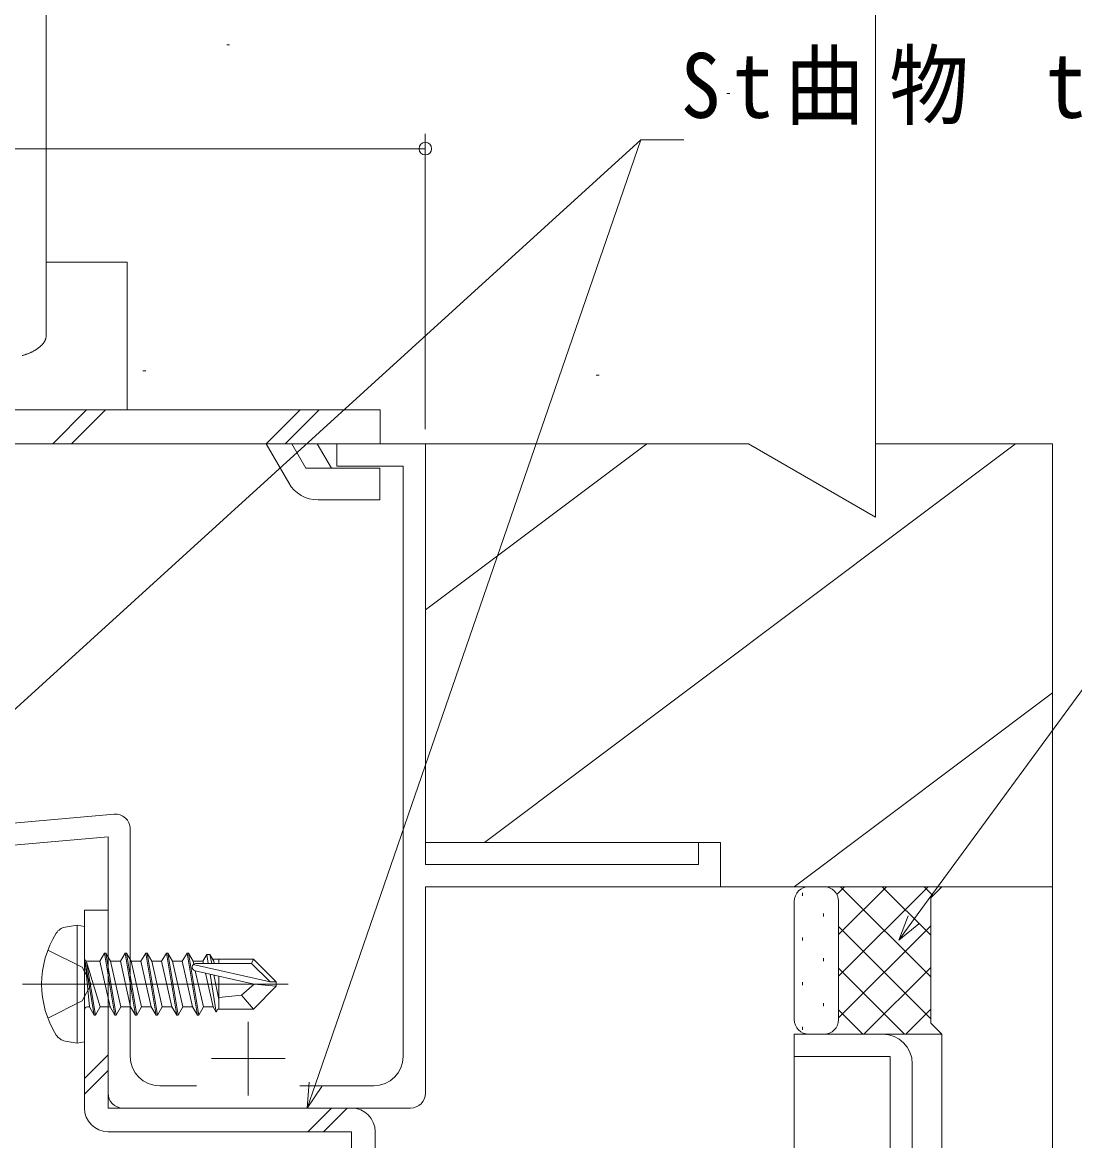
# Model space of a CAD drawing. Units: millimetres, scale not verified. Extents: x -594 to 539, y -420 to 386.
# Drawn here: x -373 to -301.7, y 171.4 to 247.1 of the extents above; entities that cross this region are included whole.
import ezdxf

# ---------------------------------------------------------------- set-up
doc = ezdxf.new("R2010")
doc.units = ezdxf.units.MM
doc.header["$LTSCALE"] = 2
doc.linetypes.add('CHAIN2', pattern=[12, 9, -1, 1, -1])
doc.linetypes.add('DASHED3', pattern=[4, 3, -1])
for name, color, linetype, lineweight in [('0-3_YKK_11', 7, 'Continuous', 9), ('0-4_YKK_11E', 7, 'Continuous', 9), ('0-5_YKK_12', 2, 'Continuous', 9), ('0-6_YKK_13', 4, 'Continuous', 9), ('0-8_YKK_D', 6, 'Continuous', 9), ('0-9_YSS_K', 3, 'Continuous', 9), ('0-A_YSS_KE', 3, 'Continuous', 9)]:
    doc.layers.add(name, color=color, linetype=linetype, lineweight=lineweight)
doc.styles.add('ＭＳ ゴシック', font='')
doc.styles.get('ＭＳ ゴシック').set_extended_font_data('MS Gothic')

msp = doc.modelspace()

# ---------------------------------------------------------------- linework, layer by layer
at = {"layer": '0-3_YKK_11'}
for p, q in [((-351.74, 218.563), (-351.74, 217.063)), ((-345.74, 218.563), (-351.74, 218.563)), ((-345.74, 190.063), (-345.74, 218.563)), ((-351.74, 217.063), (-347.24, 217.063)), ((-347.24, 217.063), (-347.24, 177.063)), ((-366.827, 193.473), (-390.094, 191.438)), ((-365.74, 177.063), (-365.74, 192.477)), ((-405.74, 188.563), (-367.24, 191.932)), ((-367.24, 191.932), (-367.24, 174.563)), ((-327.24, 191.563), (-327.24, 190.063)), ((-325.74, 191.563), (-327.24, 191.563)), ((-325.74, 188.563), (-325.74, 191.563)), ((-327.24, 190.063), (-345.74, 190.063)), ((-345.74, 188.563), (-325.74, 188.563)), ((-345.74, 174.563), (-345.74, 188.563)), ((-357.74, 179.413), (-357.74, 174.413)), ((-360.24, 176.913), (-355.24, 176.913)), ((-361.239, 175.063), (-363.74, 175.063)), ((-349.24, 175.063), (-354.241, 175.063)), ((-366.24, 173.563), (-346.74, 173.563))]:
    msp.add_line(p, q, dxfattribs=at)
for centre, radius, start, end in [((-366.74, 192.477), 1, 359.99998, 95), ((-363.74, 177.063), 2, 180, 269.99998), ((-349.24, 177.063), 2, 270, 359.99998), ((-366.24, 174.563), 1, 180, 269.99998), ((-346.74, 174.563), 1, 270, 359.99998)]:
    msp.add_arc(centre, radius, start, end, dxfattribs=at)
at = {"layer": '0-4_YKK_11E'}
for p, q in [((-320.741, 178.562), (-320.741, 177.062)), ((-314.741, 178.562), (-320.741, 178.562)), ((-320.741, 177.062), (-314.241, 177.062)), ((-314.241, 177.062), (-314.241, 140.062)), ((-312.741, 140.562), (-312.741, 176.562))]:
    msp.add_line(p, q, dxfattribs=at)
msp.add_arc((-314.741, 176.562), 2, 0, 89.99998, dxfattribs=at)
at = {"layer": '0-5_YKK_12'}
for p, q in [((-320.741, 178.564), (-320.741, 148.562)), ((-320.741, 178.564), (-310.741, 178.564)), ((-310.739, 178.564), (-310.74, 3.062))]:
    msp.add_line(p, q, dxfattribs=at)
at = {"layer": '0-6_YKK_13'}
for p, q in [((-371.438, 225.863), (-371.438, 248.562)), ((-371.438, 230.863), (-365.938, 230.863)), ((-365.938, 230.863), (-365.938, 220.863)), ((-371.442, 225.784), (-371.446, 225.758)), ((-371.44, 225.811), (-371.442, 225.784)), ((-371.438, 225.837), (-371.44, 225.811)), ((-371.438, 225.863), (-371.438, 225.837)), ((-372.01, 225.022), (-372.04, 225.001)), ((-371.98, 225.044), (-372.01, 225.022)), ((-371.95, 225.066), (-371.98, 225.044)), ((-371.921, 225.088), (-371.95, 225.066)), ((-371.893, 225.11), (-371.921, 225.088)), ((-371.866, 225.133), (-371.893, 225.11)), ((-371.839, 225.156), (-371.866, 225.133)), ((-371.813, 225.179), (-371.839, 225.156)), ((-371.787, 225.203), (-371.813, 225.179)), ((-371.763, 225.226), (-371.787, 225.203)), ((-371.739, 225.25), (-371.763, 225.226)), ((-371.716, 225.274), (-371.739, 225.25)), ((-371.693, 225.298), (-371.716, 225.274)), ((-371.672, 225.323), (-371.693, 225.298)), ((-371.651, 225.347), (-371.672, 225.323)), ((-371.631, 225.372), (-371.651, 225.347)), ((-371.612, 225.397), (-371.631, 225.372)), ((-371.594, 225.422), (-371.612, 225.397)), ((-371.577, 225.447), (-371.594, 225.422)), ((-371.56, 225.473), (-371.577, 225.447)), ((-371.545, 225.498), (-371.56, 225.473)), ((-371.53, 225.524), (-371.545, 225.498)), ((-371.517, 225.549), (-371.53, 225.524)), ((-371.504, 225.575), (-371.517, 225.549)), ((-371.493, 225.601), (-371.504, 225.575)), ((-371.482, 225.627), (-371.493, 225.601)), ((-371.473, 225.653), (-371.482, 225.627)), ((-371.465, 225.679), (-371.473, 225.653)), ((-371.457, 225.706), (-371.465, 225.679)), ((-371.451, 225.732), (-371.457, 225.706)), ((-371.446, 225.758), (-371.451, 225.732)), ((-373.014, 224.56), (-373.054, 224.549)), ((-372.975, 224.57), (-373.014, 224.56)), ((-372.937, 224.581), (-372.975, 224.57)), ((-372.898, 224.593), (-372.937, 224.581)), ((-372.859, 224.605), (-372.898, 224.593)), ((-372.82, 224.618), (-372.859, 224.605)), ((-372.782, 224.631), (-372.82, 224.618)), ((-372.744, 224.645), (-372.782, 224.631)), ((-372.705, 224.659), (-372.744, 224.645)), ((-372.667, 224.673), (-372.705, 224.659)), ((-372.63, 224.688), (-372.667, 224.673)), ((-372.592, 224.703), (-372.63, 224.688)), ((-372.555, 224.719), (-372.592, 224.703)), ((-372.518, 224.735), (-372.555, 224.719)), ((-372.481, 224.752), (-372.518, 224.735)), ((-372.445, 224.769), (-372.481, 224.752)), ((-372.409, 224.786), (-372.445, 224.769)), ((-372.373, 224.804), (-372.409, 224.786)), ((-372.338, 224.822), (-372.373, 224.804)), ((-372.303, 224.841), (-372.338, 224.822)), ((-372.269, 224.859), (-372.303, 224.841)), ((-372.235, 224.879), (-372.269, 224.859)), ((-372.201, 224.898), (-372.235, 224.879)), ((-372.168, 224.918), (-372.201, 224.898)), ((-372.135, 224.938), (-372.168, 224.918)), ((-372.103, 224.959), (-372.135, 224.938)), ((-372.071, 224.979), (-372.103, 224.959)), ((-372.04, 225.001), (-372.071, 224.979)), ((-403.065, 220.863), (-348.81, 220.863)), ((-368.692, 220.863), (-370.992, 218.563)), ((-367.409, 220.863), (-369.709, 218.563)), ((-354.221, 220.863), (-356.521, 218.563)), ((-352.938, 220.863), (-355.238, 218.563)), ((-348.81, 220.863), (-348.81, 218.563)), ((-403.065, 218.563), (-348.81, 218.563)), ((-356.527, 218.563), (-354.997, 215.913)), ((-354.795, 218.563), (-353.841, 216.912)), ((-353.063, 218.563), (-352.109, 216.912)), ((-353.841, 216.912), (-348.813, 216.912)), ((-348.813, 214.763), (-348.813, 216.912)), ((-353.005, 214.763), (-348.813, 214.763)), ((-320.171, 188.153), (-320.171, 187.953)), ((-319.741, 188.563), (-318.739, 188.563)), ((-318.739, 188.563), (-310.739, 188.563)), ((-317.857, 188.036), (-317.329, 188.563)), ((-317.739, 182.497), (-311.672, 188.563)), ((-317.739, 185.326), (-314.501, 188.563)), ((-317.605, 188.563), (-311.489, 182.447)), ((-314.777, 188.563), (-311.489, 185.275)), ((-311.948, 188.563), (-311.343, 187.958)), ((-310.739, 188.563), (-311.489, 187.813)), ((-310.739, 188.563), (-311.489, 187.813)), ((-320.741, 179.564), (-320.741, 187.563)), ((-317.739, 179.564), (-317.739, 187.563)), ((-317.739, 187.563), (-317.739, 179.564)), ((-311.489, 187.813), (-311.489, 179.314)), ((-311.489, 187.813), (-311.489, 179.314)), ((-368.841, 186.963), (-367.241, 186.963)), ((-368.841, 186.963), (-368.841, 173.563)), ((-367.241, 173.563), (-367.241, 186.963)), ((-318.756, 186.738), (-318.756, 186.538)), ((-369.34, 185.962), (-370.143, 185.82)), ((-369.34, 185.962), (-368.84, 185.874)), ((-369.34, 185.962), (-369.34, 177.962)), ((-368.84, 185.874), (-368.84, 178.05)), ((-317.739, 179.669), (-311.489, 185.919)), ((-317.739, 185.868), (-311.489, 179.618)), ((-320.171, 185.123), (-320.171, 184.923)), ((-368.79, 183.462), (-368.508, 180.412)), ((-368.79, 183.462), (-368.69, 183.462)), ((-368.19, 179.862), (-368.79, 183.462)), ((-367.773, 180.412), (-368.69, 183.462)), ((-368.69, 183.462), (-368.09, 179.862)), ((-368.64, 183.512), (-367.808, 183.512)), ((-367.49, 184.062), (-367.808, 183.512)), ((-367.808, 183.512), (-367.108, 180.412)), ((-367.49, 184.062), (-367.39, 184.062)), ((-366.79, 179.862), (-367.49, 184.062)), ((-367.39, 184.062), (-367.072, 183.512)), ((-367.072, 183.512), (-366.408, 183.512)), ((-367.072, 183.512), (-366.373, 180.412)), ((-366.09, 184.062), (-366.408, 183.512)), ((-366.408, 183.512), (-365.708, 180.412)), ((-366.09, 184.062), (-365.99, 184.062)), ((-365.39, 179.862), (-366.09, 184.062)), ((-365.99, 184.062), (-365.29, 179.862)), ((-365.99, 184.062), (-365.673, 183.512)), ((-365.673, 183.512), (-365.008, 183.512)), ((-365.673, 183.512), (-364.973, 180.412)), ((-364.69, 184.062), (-365.008, 183.512)), ((-365.008, 183.512), (-364.308, 180.412)), ((-364.69, 184.062), (-364.59, 184.062)), ((-363.99, 179.862), (-364.69, 184.062)), ((-364.59, 184.062), (-363.89, 179.862)), ((-364.59, 184.062), (-364.273, 183.512)), ((-364.273, 183.512), (-363.608, 183.512)), ((-364.273, 183.512), (-363.573, 180.412)), ((-363.29, 184.062), (-363.608, 183.512)), ((-363.608, 183.512), (-362.908, 180.412)), ((-363.29, 184.062), (-363.19, 184.062)), ((-362.59, 179.862), (-363.29, 184.062)), ((-363.19, 184.062), (-362.49, 179.862)), ((-363.19, 184.062), (-362.873, 183.512)), ((-362.873, 183.512), (-362.208, 183.512)), ((-362.873, 183.512), (-362.173, 180.412)), ((-361.89, 184.062), (-362.208, 183.512)), ((-362.208, 183.512), (-361.508, 180.412)), ((-361.89, 184.062), (-361.79, 184.062)), ((-361.19, 179.862), (-361.89, 184.062)), ((-361.79, 184.062), (-361.09, 179.862)), ((-361.79, 184.062), (-361.473, 183.512)), ((-361.473, 183.512), (-360.808, 183.512)), ((-361.473, 183.512), (-361.429, 183.32)), ((-361.292, 183.362), (-357.514, 183.362)), ((-360.548, 183.962), (-360.808, 183.512)), ((-360.808, 183.512), (-360.773, 183.359)), ((-360.548, 183.962), (-360.449, 183.362)), ((-360.548, 183.962), (-360.332, 183.962)), ((-360.332, 183.962), (-360.216, 183.362)), ((-360.332, 183.962), (-360.073, 183.512)), ((-360.159, 183.662), (-357.39, 183.662)), ((-360.073, 183.512), (-360.039, 183.362)), ((-359.74, 183.662), (-359.74, 183.362)), ((-357.39, 183.662), (-357.514, 183.362)), ((-357.514, 183.362), (-356.264, 182.112)), ((-355.84, 182.112), (-357.39, 183.662)), ((-318.756, 183.708), (-318.756, 183.508)), ((-361.463, 183.294), (-356.264, 182.112)), ((-361.347, 182.871), (-357.346, 181.962)), ((-361.327, 182.867), (-360.773, 180.412)), ((-360.626, 182.707), (-360.108, 180.412)), ((-360.33, 182.64), (-359.906, 180.062)), ((-317.739, 183.04), (-313.262, 178.564)), ((-316.015, 178.564), (-311.489, 183.09)), ((-360.064, 182.58), (-359.74, 180.913)), ((-359.74, 182.506), (-359.74, 180.262)), ((-357.346, 181.962), (-358.191, 181.217)), ((-357.346, 181.962), (-355.84, 181.812)), ((-357.346, 181.962), (-355.84, 181.962)), ((-356.264, 182.112), (-355.84, 182.112)), ((-355.84, 181.812), (-355.84, 182.112)), ((-320.171, 182.093), (-320.171, 181.893)), ((-358.191, 181.217), (-359.74, 181.062)), ((-358.191, 181.217), (-357.39, 180.262)), ((-355.84, 181.812), (-357.39, 180.262)), ((-368.64, 180.412), (-368.508, 180.412)), ((-368.19, 179.862), (-368.508, 180.412)), ((-367.773, 180.412), (-367.108, 180.412)), ((-366.79, 179.862), (-367.108, 180.412)), ((-366.373, 180.412), (-365.708, 180.412)), ((-365.39, 179.862), (-365.708, 180.412)), ((-365.29, 179.862), (-364.973, 180.412)), ((-364.973, 180.412), (-364.308, 180.412)), ((-363.99, 179.862), (-364.308, 180.412)), ((-363.89, 179.862), (-363.573, 180.412)), ((-363.573, 180.412), (-362.908, 180.412)), ((-362.59, 179.862), (-362.908, 180.412)), ((-362.49, 179.862), (-362.173, 180.412)), ((-362.173, 180.412), (-361.508, 180.412)), ((-361.19, 179.862), (-361.508, 180.412)), ((-361.09, 179.862), (-360.773, 180.412)), ((-360.773, 180.412), (-360.108, 180.412)), ((-359.906, 180.062), (-360.108, 180.412)), ((-318.756, 180.678), (-318.756, 180.478)), ((-368.19, 179.862), (-368.09, 179.862)), ((-366.79, 179.862), (-366.69, 179.862)), ((-365.39, 179.862), (-365.29, 179.862)), ((-363.99, 179.862), (-363.89, 179.862)), ((-362.59, 179.862), (-362.49, 179.862)), ((-361.19, 179.862), (-361.09, 179.862)), ((-359.811, 180.262), (-359.906, 180.062)), ((-359.811, 180.262), (-357.39, 180.262)), ((-317.739, 180.211), (-316.091, 178.564)), ((-313.187, 178.564), (-311.489, 180.262)), ((-320.171, 179.063), (-320.171, 178.863)), ((-311.489, 179.314), (-310.739, 178.564)), ((-311.489, 179.314), (-310.739, 178.564)), ((-369.34, 177.962), (-370.143, 178.103)), ((-369.34, 177.962), (-368.84, 178.05)), ((-318.739, 178.564), (-319.741, 178.564)), ((-310.739, 178.564), (-318.739, 178.564)), ((-368.841, 175.561), (-367.241, 177.161)), ((-368.841, 174.5), (-367.241, 176.1)), ((-367.243, 173.563), (-350.741, 173.563)), ((-353.701, 171.963), (-352.101, 173.563)), ((-352.639, 171.963), (-351.039, 173.563)), ((-367.243, 171.963), (-350.741, 171.963)), ((-350.741, 158.563), (-350.741, 171.963)), ((-349.141, 171.963), (-349.141, 158.563))]:
    msp.add_line(p, q, dxfattribs=at)
at = {"layer": '0-6_YKK_13', "linetype": 'DASHED3'}
for p, q in [((-371.32, 184.262), (-369.003, 183.107)), ((-369.003, 183.107), (-368.394, 181.962)), ((-369.003, 180.817), (-368.394, 181.962)), ((-371.32, 179.662), (-369.003, 180.817))]:
    msp.add_line(p, q, dxfattribs=at)
at = {"layer": '0-6_YKK_13', "linetype": 'CHAIN2'}
msp.add_line((-373.04, 181.962), (-354.73, 181.962), dxfattribs=at)
at = {"layer": '0-6_YKK_13'}
for points in [[(-367.39, 184.062), (-366.69, 179.862), (-366.373, 180.412)], [(-368.19, 179.862), (-368.09, 179.862), (-367.773, 180.412)]]:
    msp.add_lwpolyline(points, dxfattribs=at)
for centre, radius, start, end in [((-353.005, 217.063), 2.3, 210.00024, 270), ((-319.741, 187.563), 1, 90, 180), ((-318.739, 187.563), 1, 0, 90), ((-318.739, 187.563), 1, 0, 90), ((-369.986, 184.934), 0.9, 100, 147.94411), ((-365.24, 181.962), 6.5, 147.94411, 212.05588), ((-368.64, 183.712), 0.2, 180, 270), ((-361.292, 183.114), 0.248, 90, 257.19095), ((-368.64, 180.212), 0.2, 90, 180), ((-319.741, 179.564), 1, 180, 270), ((-318.739, 179.564), 1, 270, 0), ((-318.739, 179.564), 1, 270, 0), ((-369.986, 178.99), 0.9, 212.05588, 260), ((-367.241, 173.563), 1.6, 180, 270), ((-350.741, 171.963), 1.6, 0, 90)]:
    msp.add_arc(centre, radius, start, end, dxfattribs=at)
at = {"layer": '0-8_YKK_D'}
for p, q in [((-345.741, 219.562), (-345.741, 239.563)), ((-384.489, 190.653), (-331.132, 239.172)), ((-353.188, 175.171), (-331.132, 239.172)), ((-331.132, 239.172), (-328.432, 239.172)), ((-405.741, 238.563), (-345.741, 238.563)), ((-312.658, 186.315), (-289.857, 217.42)), ((-313.663, 184.944), (-313.025, 186.585)), ((-313.663, 184.944), (-312.658, 186.315)), ((-312.29, 186.046), (-313.663, 184.944)), ((-353.741, 173.563), (-353.618, 175.319)), ((-353.741, 173.563), (-353.188, 175.171)), ((-352.757, 175.022), (-353.741, 173.563))]:
    msp.add_line(p, q, dxfattribs=at)
msp.add_circle((-345.741, 238.563), 0.425, dxfattribs=at)
at = {"layer": '0-9_YSS_K'}
for p, q in [((-359.201, 245.598), (-359.001, 245.598)), ((-325.303, 242.292), (-325.103, 242.292)), ((-328.432, 239.163), (-328.232, 239.163)), ((-364.881, 223.518), (-364.681, 223.518)), ((-334.169, 223.211), (-333.969, 223.211)), ((-330.741, 218.563), (-345.74, 207.314)), ((-305.741, 218.563), (-341.741, 191.564)), ((-303.241, 201.689), (-320.741, 188.563)), ((-303.241, 188.563), (-303.241, 3.062))]:
    msp.add_line(p, q, dxfattribs=at)
at = {"layer": '0-A_YSS_KE'}
for p, q in [((-315.241, 213.601), (-315.241, 291.562)), ((-345.74, 218.563), (-345.74, 191.564)), ((-323.837, 218.563), (-345.74, 218.563)), ((-323.837, 218.563), (-315.241, 213.601)), ((-345.74, 191.564), (-325.741, 191.563)), ((-325.741, 188.563), (-325.741, 191.563)), ((-325.741, 188.563), (-303.241, 188.563))]:
    msp.add_line(p, q, dxfattribs=at)
msp.add_lwpolyline([(-303.241, 188.563), (-303.241, 218.563), (-315.241, 218.563)], dxfattribs=at)

# ---------------------------------------------------------------- texts
at = {"layer": '0-8_YKK_D', "color": 7, "insert": (-328.432, 240.172), "char_height": 4.399, "attachment_point": 7, "style": 'ＭＳ ゴシック'}
msp.add_mtext('\\T1.31;\\W0.9;St曲物\\~t=1.6', dxfattribs=at)

doc.saveas('drawing.dxf')
